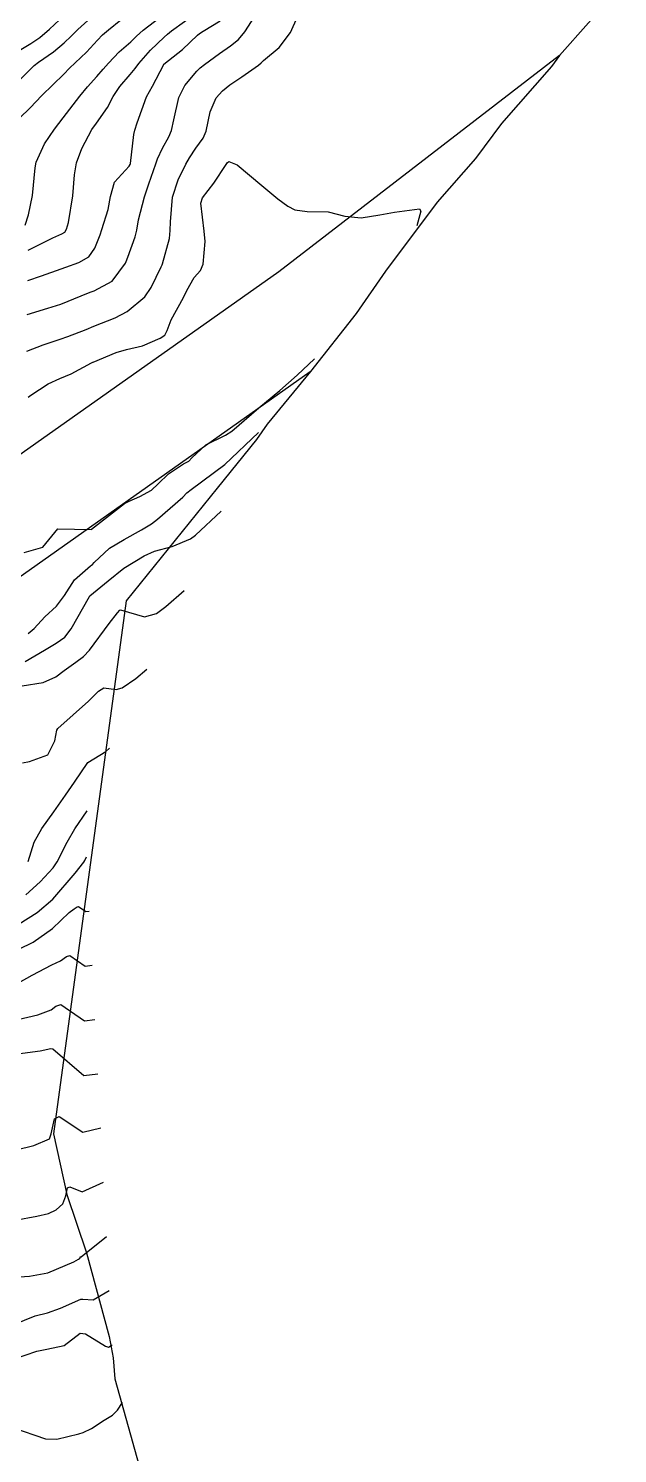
# Model space of a CAD drawing. Header units: metres. Extents: x 318500 to 325275, y 7408834 to 7428799.
# Drawn here: x 322420.7 to 322456.1, y 7417366.4 to 7417452 of the extents above; entities that cross this region are included whole.
import ezdxf

# ---------------------------------------------------------------- set-up
doc = ezdxf.new("R2010")
doc.units = ezdxf.units.M
doc.header["$MEASUREMENT"] = 0
for name, color, linetype in [('Area', 45, 'Continuous'), ('Curvas de Nivel 1m', 11, 'Continuous'), ('Curvas de Nivel 5m', 15, 'Continuous'), ('Vias Primárias', 230, 'Continuous')]:
    doc.layers.add(name, color=color, linetype=linetype)

msp = doc.modelspace()

# ---------------------------------------------------------------- linework, layer by layer
at = {"layer": 'Area'}
msp.add_lwpolyline([(322456.126, 7417454.288), (322452.632, 7417450.349), (322452.161, 7417449.692), (322449.142, 7417446.264), (322447.584, 7417444.153), (322445.283, 7417441.539), (322442.171, 7417437.389), (322440.409, 7417434.842), (322437.672, 7417431.367), (322435.058, 7417428.209), (322434.412, 7417427.279), (322432.05, 7417424.354), (322426.581, 7417417.6), (322422.211, 7417385.569), (322423.018, 7417381.937), (322424.2, 7417378.421), (322425.552, 7417373.404), (322425.796, 7417372.115), (322425.91, 7417370.867), (322430.019, 7417356.193)], dxfattribs=at)
at = {"layer": 'Curvas de Nivel 1m', "flags": 128}
for points, elevation in [([(322420.04, 7417448.739), (322420.834, 7417449.533), (322421.042, 7417449.742), (322421.301, 7417449.943), (322422.207, 7417450.572), (322422.858, 7417451.109), (322423.273, 7417451.505), (322423.684, 7417451.908), (322424.881, 7417452.992)], 731), ([(322420.501, 7417440.163), (322420.718, 7417440.786), (322420.959, 7417441.947), (322421.107, 7417443.593), (322421.173, 7417443.944), (322421.668, 7417445.045), (322422.269, 7417445.928), (322422.797, 7417446.606), (322423.79, 7417447.905), (322424.261, 7417448.456), (322424.828, 7417449.075), (322425.204, 7417449.516), (322425.516, 7417449.883), (322426.169, 7417450.558), (322426.86, 7417451.177), (322427.213, 7417451.517), (322427.596, 7417451.859), (322428.88, 7417452.848)], 733), ([(322420.638, 7417434.792), (322421.874, 7417435.163), (322422.645, 7417435.42), (322423.867, 7417435.902), (322424.42, 7417436.127), (322424.655, 7417436.207), (322425.747, 7417436.796), (322426.545, 7417437.871), (322426.586, 7417437.966), (322426.686, 7417438.237), (322427.123, 7417439.445), (322427.226, 7417439.862), (322427.33, 7417440.475), (322427.675, 7417441.856), (322427.954, 7417442.64), (322428.368, 7417443.846), (322428.468, 7417444.141), (322428.774, 7417444.776), (322429.15, 7417445.469), (322429.305, 7417445.832), (322429.443, 7417446.477), (322429.747, 7417447.826), (322430.104, 7417448.537), (322430.834, 7417449.403), (322431.04, 7417449.605), (322431.292, 7417449.805), (322432.185, 7417450.462), (322432.857, 7417450.922), (322433.339, 7417451.307), (322433.712, 7417451.777), (322434.888, 7417453.568)], 736), ([(322420.691, 7417438.651), (322422.165, 7417439.391), (322422.706, 7417439.626), (322422.889, 7417439.736), (322423, 7417439.916), (322423.109, 7417440.309), (322423.385, 7417441.91), (322423.484, 7417443.174), (322423.59, 7417443.908), (322423.918, 7417444.758), (322424.522, 7417445.894), (322424.794, 7417446.285), (322425.459, 7417447.228), (322425.805, 7417447.88), (322426.206, 7417448.49), (322426.83, 7417449.211), (322427.127, 7417449.575), (322427.343, 7417449.862), (322428.041, 7417450.663), (322428.864, 7417451.451), (322429.068, 7417451.636), (322429.312, 7417451.833), (322430.881, 7417452.94)], 734), ([(322420.176, 7417446.576), (322420.803, 7417447.207), (322421.514, 7417447.939), (322422.167, 7417448.583), (322422.83, 7417449.235), (322423.168, 7417449.582), (322423.514, 7417449.91), (322424.2, 7417450.55), (322424.861, 7417451.271), (322425.163, 7417451.59), (322425.527, 7417451.883), (322426.267, 7417452.485)], 732), ([(322420.61, 7417432.591), (322421.588, 7417432.963), (322422.621, 7417433.305), (322423.071, 7417433.465), (322424.17, 7417433.897), (322424.632, 7417434.088), (322425.915, 7417434.599), (322426.641, 7417434.969), (322427.703, 7417435.854), (322428.095, 7417436.412), (322428.677, 7417437.646), (322428.741, 7417437.777), (322428.762, 7417437.839), (322429.18, 7417439.356), (322429.234, 7417439.832), (322429.239, 7417440.356), (322429.374, 7417441.83), (322429.699, 7417442.873), (322430.175, 7417443.819), (322430.39, 7417444.192), (322430.774, 7417444.777), (322431.212, 7417445.378), (322431.397, 7417445.804), (322431.642, 7417446.961), (322431.994, 7417447.798), (322432.381, 7417448.229), (322432.822, 7417448.579), (322433.538, 7417449.07), (322434.532, 7417449.765), (322434.697, 7417449.908), (322434.844, 7417450.042), (322435.775, 7417450.828), (322436.461, 7417451.736), (322436.879, 7417452.668)], 737), ([(322420.684, 7417429.824), (322420.844, 7417429.937), (322421.884, 7417430.623), (322422.585, 7417430.948), (322423.277, 7417431.222), (322424.506, 7417431.891), (322424.571, 7417431.92), (322424.601, 7417431.933), (322425.976, 7417432.51), (322426.612, 7417432.694), (322427.557, 7417432.915), (322428.623, 7417433.368), (322428.909, 7417433.552), (322429.044, 7417433.834), (322429.281, 7417434.475), (322430.026, 7417435.819), (322430.237, 7417436.235), (322430.668, 7417437.006), (322431.042, 7417437.439), (322431.202, 7417437.805), (322431.323, 7417439.181), (322431.275, 7417439.804), (322431.066, 7417441.467), (322431.174, 7417441.806), (322431.858, 7417442.684), (322432.59, 7417443.792), (322432.654, 7417443.898), (322432.763, 7417443.981), (322433.264, 7417443.782), (322434.742, 7417442.533), (322435.705, 7417441.745), (322436.293, 7417441.304), (322436.723, 7417441.075), (322437.475, 7417440.97), (322438.722, 7417440.953), (322439.721, 7417440.696), (322440.719, 7417440.591), (322441.833, 7417440.775), (322442.723, 7417440.941), (322444.225, 7417441.135), (322444.302, 7417441.005), (322444.06, 7417440.11)], 738), ([(322420.448, 7417420.502), (322421.574, 7417420.808), (322422.47, 7417421.92), (322424.47, 7417421.874), (322424.499, 7417421.89), (322426.486, 7417423.442), (322426.758, 7417423.587), (322427.413, 7417423.851), (322428.104, 7417424.236), (322428.502, 7417424.62), (322429.121, 7417425.22), (322430.021, 7417425.817), (322430.351, 7417425.984), (322430.525, 7417426.175), (322431.381, 7417426.958), (322432.546, 7417427.54), (322432.931, 7417427.784), (322434.564, 7417429.176), (322435.826, 7417430.23), (322436.873, 7417431.148), (322437.91, 7417432.12)], 739), ([(322420.518, 7417413.938), (322421.663, 7417414.635), (322422.377, 7417415.052), (322422.885, 7417415.41), (322423.285, 7417415.907), (322424.379, 7417417.86), (322424.395, 7417417.89), (322425.505, 7417418.793), (322426.435, 7417419.546), (322427.674, 7417420.303), (322428.278, 7417420.584), (322429.341, 7417420.864), (322430.458, 7417421.31), (322430.753, 7417421.538), (322432.29, 7417422.97)], 741), ([(322420.338, 7417412.488), (322421.591, 7417412.677), (322422.347, 7417413.024), (322422.852, 7417413.413), (322423.553, 7417413.902), (322424.014, 7417414.246), (322424.371, 7417414.62), (322425.566, 7417416.226), (322426.064, 7417416.868), (322426.193, 7417417.035), (322426.238, 7417417.056), (322427.69, 7417416.633), (322428.399, 7417416.838), (322428.968, 7417417.243), (322430.06, 7417418.22)], 742), ([(322420.35, 7417407.868), (322420.775, 7417407.935), (322421.873, 7417408.338), (322422.299, 7417409.179), (322422.412, 7417409.815), (322422.471, 7417409.918), (322424.327, 7417411.563), (322424.912, 7417412.174), (322425.237, 7417412.372), (322425.986, 7417412.262), (322426.337, 7417412.359), (322427.171, 7417412.919), (322427.82, 7417413.48)], 743), ([(322420.685, 7417401.935), (322421.053, 7417403.096), (322421.515, 7417403.927), (322422.24, 7417404.914), (322422.926, 7417405.91), (322423.473, 7417406.691), (322424.28, 7417407.89), (322425.353, 7417408.544), (322425.59, 7417408.74)], 744), ([(322420.152, 7417398.186), (322421.221, 7417398.868), (322422.168, 7417399.679), (322423.521, 7417401.231), (322424.029, 7417401.893), (322424.094, 7417401.999), (322424.2, 7417402.21)], 746), ([(322420.131, 7417396.666), (322420.986, 7417397.082), (322422.15, 7417397.91), (322423.149, 7417398.874), (322423.457, 7417399.084), (322423.628, 7417399.211), (322423.721, 7417399.237), (322424.161, 7417398.936), (322424.36, 7417398.96)], 747), ([(322420.101, 7417394.654), (322420.94, 7417395.1), (322422.117, 7417395.721), (322422.63, 7417395.959), (322422.991, 7417396.233), (322423.189, 7417396.286), (322424.117, 7417395.65), (322424.53, 7417395.7)], 748), ([(322420.075, 7417392.442), (322421.271, 7417392.735), (322422.081, 7417393.022), (322422.352, 7417393.239), (322422.658, 7417393.342), (322424.073, 7417392.363), (322424.7, 7417392.44)], 749), ([(322419.97, 7417384.616), (322421.031, 7417384.873), (322421.98, 7417385.284), (322422.073, 7417385.569), (322422.28, 7417386.47), (322422.545, 7417386.619), (322423.984, 7417385.684), (322425.05, 7417385.93)], 751), ([(322419.915, 7417380.397), (322421.218, 7417380.626), (322421.919, 7417380.802), (322422.368, 7417381.014), (322422.768, 7417381.383), (322422.945, 7417381.863), (322423.053, 7417382.325), (322423.19, 7417382.404), (322423.936, 7417382.091), (322425.22, 7417382.67)], 752), ([(322419.866, 7417376.978), (322420.766, 7417377.036), (322421.873, 7417377.223), (322423.436, 7417377.897), (322423.718, 7417378.057), (322423.781, 7417378.095), (322423.807, 7417378.119), (322423.819, 7417378.148), (322423.825, 7417378.182), (322423.884, 7417378.187), (322425.4, 7417379.42)], 753), ([(322419.832, 7417374.121), (322421.119, 7417374.646), (322421.844, 7417374.835), (322422.641, 7417375.115), (322423.856, 7417375.651), (322423.972, 7417375.656), (322424.607, 7417375.607), (322425.57, 7417376.16)], 754), ([(322419.75, 7417367.94), (322421.74, 7417367.262), (322422.408, 7417367.242), (322423.745, 7417367.556), (322424, 7417367.632), (322424.491, 7417367.879), (322425.255, 7417368.37), (322425.762, 7417368.674), (322426.062, 7417368.974), (322426.37, 7417369.44)], 756)]:
    msp.add_lwpolyline(points, dxfattribs=dict(at, elevation=elevation))
at = {"layer": 'Curvas de Nivel 5m', "flags": 128}
for points, elevation in [([(322420.154, 7417450.653), (322420.857, 7417451.072), (322421.382, 7417451.422), (322421.975, 7417451.933), (322422.878, 7417452.759)], 730), ([(322420.663, 7417436.829), (322421.487, 7417437.118), (322422.674, 7417437.541), (322422.953, 7417437.639), (322423.729, 7417437.904), (322424.334, 7417438.247), (322424.693, 7417438.771), (322425.018, 7417439.574), (322425.127, 7417439.886), (322425.5, 7417441.105), (322425.65, 7417441.881), (322425.884, 7417442.738), (322426.757, 7417443.696), (322426.826, 7417443.802), (322426.845, 7417443.869), (322427.046, 7417445.606), (322427.106, 7417445.865), (322427.239, 7417446.308), (322427.802, 7417447.855), (322428.16, 7417448.51), (322428.839, 7417449.805), (322428.853, 7417449.827), (322429.976, 7417450.701), (322430.866, 7417451.559), (322431, 7417451.676), (322431.217, 7417451.807), (322432.238, 7417452.434)], 735), ([(322420.689, 7417415.633), (322421.046, 7417415.933), (322421.692, 7417416.632), (322422.403, 7417417.265), (322422.875, 7417417.913), (322423.481, 7417418.847), (322424.437, 7417419.684), (322424.554, 7417419.773), (322424.659, 7417419.887), (322425.574, 7417420.752), (322426.461, 7417421.273), (322427.508, 7417421.85), (322428.097, 7417422.22), (322428.476, 7417422.488), (322429.983, 7417423.818), (322430.238, 7417424.07), (322430.497, 7417424.277), (322432.52, 7417425.79), (322434.53, 7417427.71)], 740), ([(322420.54, 7417399.936), (322421.405, 7417400.705), (322422.195, 7417401.561), (322422.435, 7417401.916), (322423.038, 7417403.087), (322423.497, 7417403.901), (322424.24, 7417404.98)], 745), ([(322420.047, 7417390.386), (322421.416, 7417390.56), (322422.052, 7417390.708), (322422.177, 7417390.679), (322424.029, 7417389.083), (322424.88, 7417389.19)], 750), ([(322419.802, 7417372.049), (322421.206, 7417372.529), (322421.811, 7417372.652), (322422.86, 7417372.859), (322423.826, 7417373.598), (322424.139, 7417373.571), (322425.34, 7417372.816), (322425.511, 7417372.767), (322425.74, 7417372.9)], 755)]:
    msp.add_lwpolyline(points, dxfattribs=dict(at, elevation=elevation))
at = {"layer": 'Vias Primárias'}
for points in [[(322452.632, 7417450.349), (322435.771, 7417437.359), (322402.499, 7417413.888, -0.053805), (322394.453, 7417409.42, -0.028751), (322384.289, 7417405.803, -0.008939), (322373.408, 7417402.833, -0.039548), (322366.207, 7417401.6, -0.011398), (322352.204, 7417400.65, 0.00643), (322338.706, 7417399.869, 0.050714), (322326.146, 7417397.687, 0.022902), (322315.2, 7417394.07, 0.036719), (322310.084, 7417391.672, 0.027717), (322297.225, 7417383.482, 0.043453), (322287.555, 7417375.18), (322277.797, 7417366.884)], [(322437.655, 7417431.346), (322405.958, 7417408.985, -0.053805), (322396.786, 7417403.892, -0.028751), (322385.972, 7417400.044, -0.008939), (322374.884, 7417397.017, -0.039548), (322366.749, 7417395.624, -0.011398), (322352.474, 7417394.656, 0.00643), (322339.13, 7417393.884, 0.050714), (322327.766, 7417391.91, 0.022902), (322317.342, 7417388.466, 0.036719), (322313.022, 7417386.441, 0.027717), (322300.724, 7417378.607, 0.044453), (322291.655, 7417370.79), (322281.863, 7417362.466), (322263.049, 7417343.737), (322243.904, 7417323.156), (322237.667, 7417316.634)]]:
    msp.add_lwpolyline(points, format="xyb", dxfattribs=at)

doc.saveas('drawing.dxf')
